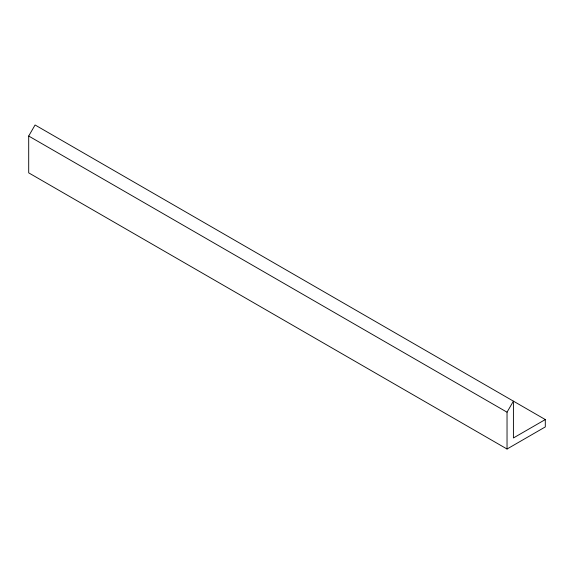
<?xml version="1.0" encoding="UTF-8"?>
<svg xmlns="http://www.w3.org/2000/svg" width="574" height="574" viewBox="0 0 574 574"><rect width="100%" height="100%" fill="white"/><g stroke="black" fill="none" stroke-linecap="round" stroke-linejoin="round"><path stroke-width="0.86" d="M28.7 136.031L35.079 124.981L545.3 419.558L545.3 426.92L507.036 449.019L28.7 172.853L28.7 136.031L507.036 412.197L507.036 449.019M507.036 412.197L513.414 401.147L513.414 437.969L545.3 419.558"/></g></svg>
